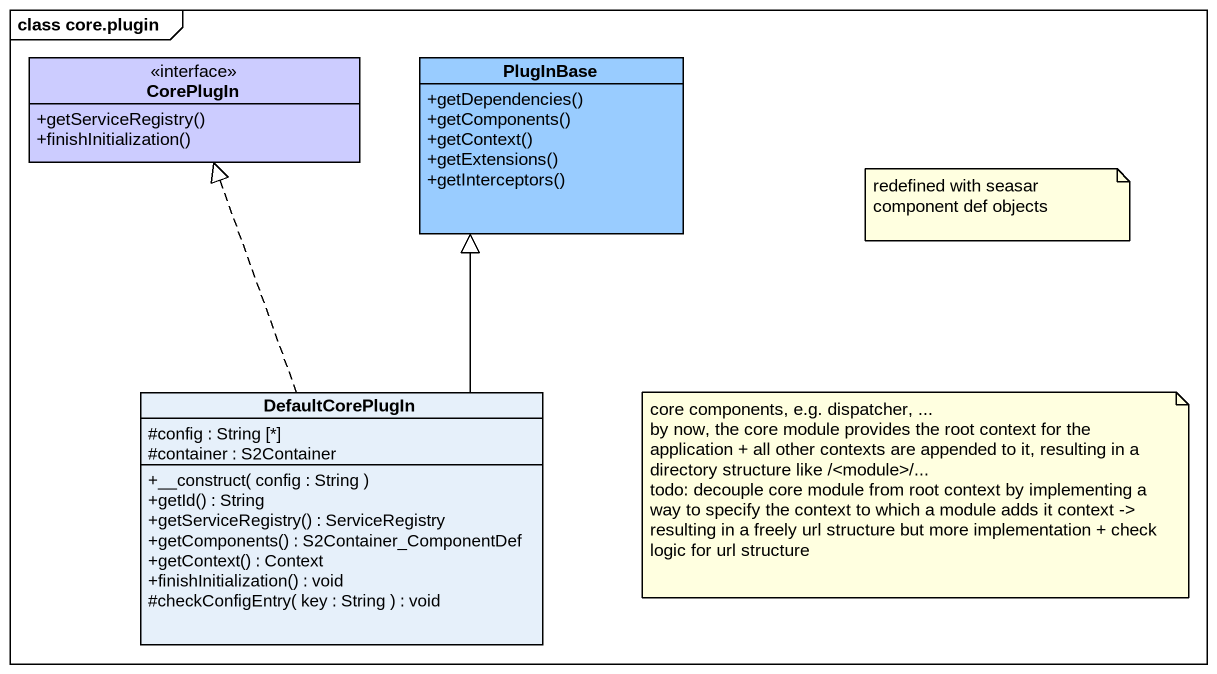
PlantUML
@startuml
mainframe class core.plugin
hide circle
hide empty members
skinparam classAttributeIconSize 0
interface CorePlugIn #CCCCFF {
  +getServiceRegistry()
  +finishInitialization()
}
class PlugInBase #99CCFF {
  +getDependencies()
  +getComponents()
  +getContext()
  +getExtensions()
  +getInterceptors()
}
class DefaultCorePlugIn {
  #config : String [*]
  #container : S2Container
  +__construct( config : String )
  +getId() : String
  +getServiceRegistry() : ServiceRegistry
  +getComponents() : S2Container_ComponentDef
  +getContext() : Context
  +finishInitialization() : void
  #checkConfigEntry( key : String ) : void
}
DefaultCorePlugIn .up.|> CorePlugIn
DefaultCorePlugIn -up-|> PlugInBase
note as N1
  redefined with seasar component def objects
end note
note as N2
  core components, e.g. dispatcher, ...
  by now, the core module provides the root context for the application + all other contexts are appended to it, resulting in a directory structure like /<module>/...
  todo: decouple core module from root context by implementing a way to specify the context to which a module adds it context -> resulting in a freely url structure but more implementation + check logic for url structure
end note
@enduml
